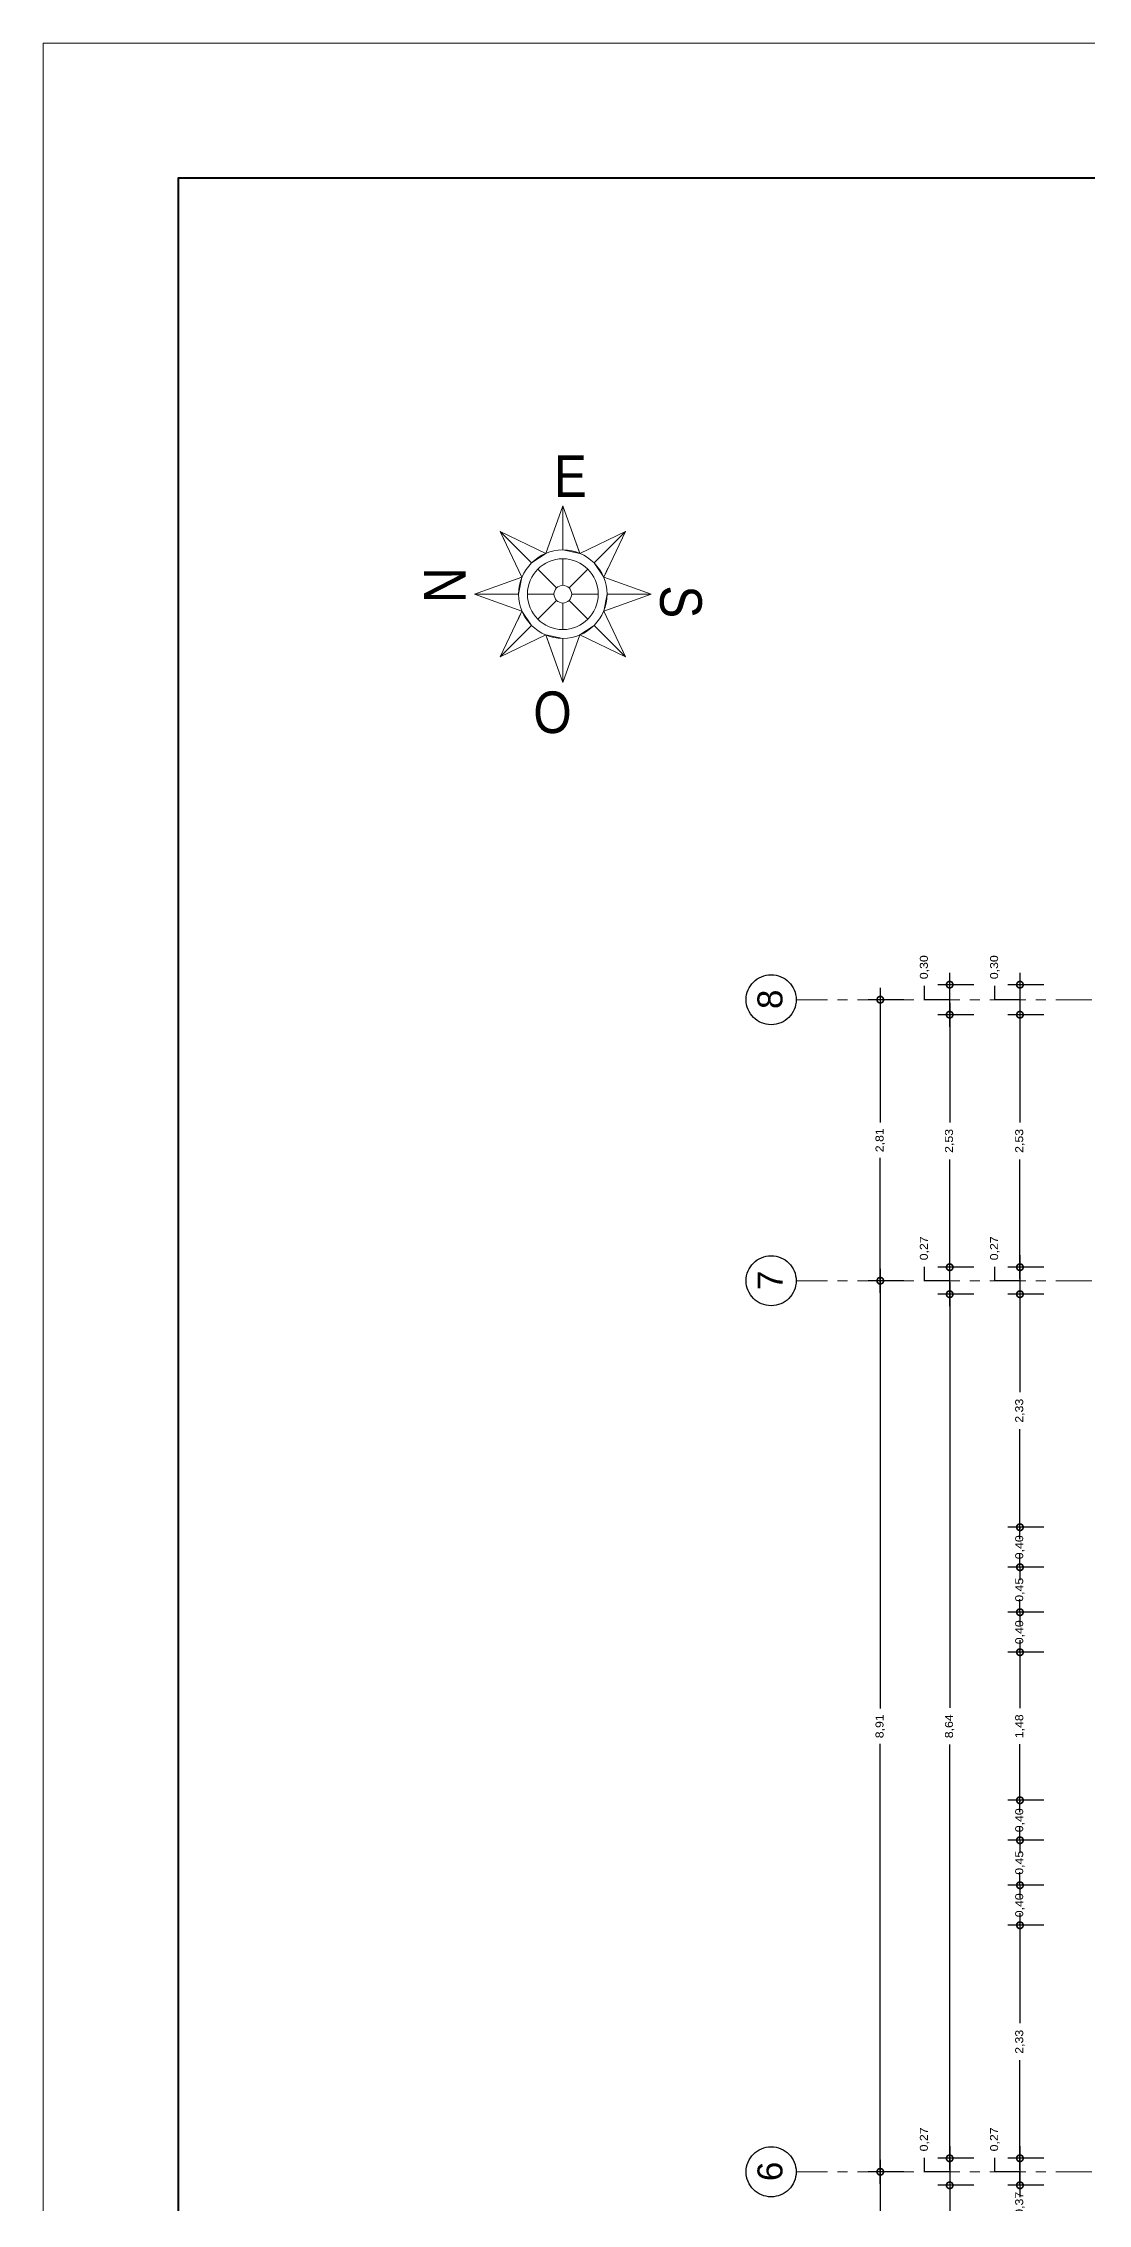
# Model space of a CAD drawing. Header units: millimetres. Extents: x -1459 to -1413, y -119 to 301.
# Drawn here: x -1459.03 to -1448.59, y -75.89 to -54.29 of the extents above; entities that cross this region are included whole.
import ezdxf

# ---------------------------------------------------------------- set-up
doc = ezdxf.new("R2010")
doc.units = ezdxf.units.MM
doc.linetypes.add('ACAD_ISO10W100', pattern=[18, 12, -3, 0, -3])
doc.linetypes.add('PTS_EXT', pattern=[999999, 0, -999999])
doc.layers.get('0').update_dxf_attribs({"lineweight": 0})
doc.layers.get('Defpoints').update_dxf_attribs({"lineweight": 5})
for name, color, linetype, lineweight in [('COTAS', 190, 'Continuous', 9), ('EJES', 2, 'ACAD_ISO10W100', 13), ('ROTULO', 7, 'Continuous', 5)]:
    doc.layers.add(name, color=color, linetype=linetype, lineweight=lineweight)
doc.styles.add('ARIAL DERECHO', font='arial.ttf', dxfattribs={"width": 1.1})
doc.styles.add('arial normal', font='arial.ttf', dxfattribs={"height": 0.25})
doc.styles.get("Standard").update_dxf_attribs({"font": 'arial.ttf'})
doc.dimstyles.new('COTAS 50 OK', dxfattribs={"dimtxt": 0.08, "dimasz": 0.13, "dimexe": 0.12, "dimexo": 0.2, "dimgap": 0.07, "dimtad": 0, "dimtih": 1, "dimtoh": 1, "dimzin": 0, "dimtxsty": 'ARIAL DERECHO', "dimblk": 'DOTSMALL', "dimcen": 0.15, "dimdle": 0.12, "dimadec": 0, "dimazin": 0, "dimtfac": 1, "dimtmove": 1, "dimatfit": 3, "dimfxl": 1, "dimtzin": 0, "dimarcsym": 0})

# ---------------------------------------------------------------- blocks, each defined once
blk = doc.blocks.new('_DotSmall')
at = {"color": 0, "linetype": 'ByBlock', "const_width": 0.5}
blk.add_lwpolyline([(-0.0625, 0, 1), (0.0625, 0, 1)], format="xyb", close=True, dxfattribs=at)
blk = doc.blocks.new('*D69')
at = {"layer": 'COTAS', "color": 0, "lineweight": -2}
for p, q in [((-1449.266, -75.315), (-1449.266, -75.825)), ((-1449.517, -75.57), (-1449.517, -75.43)), ((-1449.266, -75.57), (-1449.517, -75.57)), ((-1449.028, -75.435), (-1449.386, -75.435)), ((-1449.028, -75.705), (-1449.386, -75.705))]:
    blk.add_line(p, q, dxfattribs=at)
at = {"layer": 'Defpoints', "color": 0}
for p in [(-1448.828, -75.435), (-1449.266, -75.705), (-1448.828, -75.705)]:
    blk.add_point(p, dxfattribs=at)
at = {"layer": 'COTAS', "color": 0, "lineweight": -2, "xscale": 0.13, "yscale": 0.13, "zscale": 0.13}
for p, rotation in [((-1449.266, -75.435), 90), ((-1449.266, -75.705), 270)]:
    blk.add_blockref('_DotSmall', p, dxfattribs=dict(at, rotation=rotation))
at = {"layer": 'COTAS', "color": 0, "insert": (-1449.517, -75.246), "char_height": 0.08, "attachment_point": 5, "rotation": 90, "style": 'ARIAL DERECHO'}
blk.add_mtext('0,27', dxfattribs=at)
blk = doc.blocks.new('*D72')
at = {"layer": 'COTAS', "color": 0, "lineweight": -2}
for p, q in [((-1449.266, -75.705), (-1449.266, -75.575)), ((-1449.028, -75.705), (-1449.386, -75.705)), ((-1449.266, -75.705), (-1449.266, -75.706)), ((-1449.028, -76.075), (-1449.386, -76.075)), ((-1449.266, -76.075), (-1449.266, -76.074)), ((-1449.266, -76.075), (-1449.266, -76.205))]:
    blk.add_line(p, q, dxfattribs=at)
at = {"layer": 'Defpoints', "color": 0}
for p in [(-1449.266, -75.705), (-1448.828, -75.705), (-1448.828, -76.075)]:
    blk.add_point(p, dxfattribs=at)
at = {"layer": 'COTAS', "color": 0, "lineweight": -2, "xscale": 0.13, "yscale": 0.13, "zscale": 0.13}
for p, rotation in [((-1449.266, -75.705), 270), ((-1449.266, -76.075), 90)]:
    blk.add_blockref('_DotSmall', p, dxfattribs=dict(at, rotation=rotation))
at = {"layer": 'COTAS', "color": 0, "insert": (-1449.266, -75.89), "char_height": 0.08, "attachment_point": 5, "rotation": 90, "style": 'ARIAL DERECHO'}
blk.add_mtext('0,37', dxfattribs=at)
blk = doc.blocks.new('*D74')
at = {"layer": 'COTAS', "color": 0, "lineweight": -2}
for p, q in [((-1449.266, -72.255), (-1449.266, -72.125)), ((-1449.028, -72.255), (-1449.386, -72.255)), ((-1449.266, -72.255), (-1449.266, -72.296)), ((-1449.028, -72.705), (-1449.386, -72.705)), ((-1449.266, -72.705), (-1449.266, -72.665)), ((-1449.266, -72.705), (-1449.266, -72.835))]:
    blk.add_line(p, q, dxfattribs=at)
at = {"layer": 'Defpoints', "color": 0}
for p in [(-1448.828, -72.255), (-1449.266, -72.705), (-1448.828, -72.705)]:
    blk.add_point(p, dxfattribs=at)
at = {"layer": 'COTAS', "color": 0, "lineweight": -2, "xscale": 0.13, "yscale": 0.13, "zscale": 0.13}
for p, rotation in [((-1449.266, -72.255), 270), ((-1449.266, -72.705), 90)]:
    blk.add_blockref('_DotSmall', p, dxfattribs=dict(at, rotation=rotation))
at = {"layer": 'COTAS', "color": 0, "insert": (-1449.266, -72.48), "char_height": 0.08, "attachment_point": 5, "rotation": 90, "style": 'ARIAL DERECHO'}
blk.add_mtext('0,45', dxfattribs=at)
blk = doc.blocks.new('*D75')
at = {"layer": 'COTAS', "color": 0, "lineweight": -2}
for p, q in [((-1449.266, -72.705), (-1449.266, -72.575)), ((-1449.028, -72.705), (-1449.386, -72.705)), ((-1449.266, -72.705), (-1449.266, -72.721)), ((-1449.028, -73.105), (-1449.386, -73.105)), ((-1449.266, -73.105), (-1449.266, -73.089)), ((-1449.266, -73.105), (-1449.266, -73.235))]:
    blk.add_line(p, q, dxfattribs=at)
at = {"layer": 'Defpoints', "color": 0}
for p in [(-1448.828, -72.705), (-1449.266, -73.105), (-1448.828, -73.105)]:
    blk.add_point(p, dxfattribs=at)
at = {"layer": 'COTAS', "color": 0, "lineweight": -2, "xscale": 0.13, "yscale": 0.13, "zscale": 0.13}
for p, rotation in [((-1449.266, -72.705), 270), ((-1449.266, -73.105), 90)]:
    blk.add_blockref('_DotSmall', p, dxfattribs=dict(at, rotation=rotation))
at = {"layer": 'COTAS', "color": 0, "insert": (-1449.266, -72.905), "char_height": 0.08, "attachment_point": 5, "rotation": 90, "style": 'ARIAL DERECHO'}
blk.add_mtext('0,40', dxfattribs=at)
blk = doc.blocks.new('*D76')
at = {"layer": 'COTAS', "color": 0, "lineweight": -2}
for p, q in [((-1449.266, -72.985), (-1449.266, -74.085)), ((-1449.028, -73.105), (-1449.386, -73.105)), ((-1449.266, -75.555), (-1449.266, -74.455)), ((-1449.028, -75.435), (-1449.386, -75.435))]:
    blk.add_line(p, q, dxfattribs=at)
at = {"layer": 'Defpoints', "color": 0}
for p in [(-1448.828, -73.105), (-1449.266, -75.435), (-1448.828, -75.435)]:
    blk.add_point(p, dxfattribs=at)
at = {"layer": 'COTAS', "color": 0, "lineweight": -2, "xscale": 0.13, "yscale": 0.13, "zscale": 0.13}
for p, rotation in [((-1449.266, -73.105), 90), ((-1449.266, -75.435), 270)]:
    blk.add_blockref('_DotSmall', p, dxfattribs=dict(at, rotation=rotation))
at = {"layer": 'COTAS', "color": 0, "insert": (-1449.266, -74.27), "char_height": 0.08, "attachment_point": 5, "rotation": 90, "style": 'ARIAL DERECHO'}
blk.add_mtext('2,33', dxfattribs=at)
blk = doc.blocks.new('*D77')
at = {"layer": 'COTAS', "color": 0, "lineweight": -2}
for p, q in [((-1449.266, -71.855), (-1449.266, -71.725)), ((-1449.028, -71.855), (-1449.386, -71.855)), ((-1449.266, -71.855), (-1449.266, -71.871)), ((-1449.028, -72.255), (-1449.386, -72.255)), ((-1449.266, -72.255), (-1449.266, -72.239)), ((-1449.266, -72.255), (-1449.266, -72.385))]:
    blk.add_line(p, q, dxfattribs=at)
at = {"layer": 'Defpoints', "color": 0}
for p in [(-1448.828, -71.855), (-1449.266, -72.255), (-1448.828, -72.255)]:
    blk.add_point(p, dxfattribs=at)
at = {"layer": 'COTAS', "color": 0, "lineweight": -2, "xscale": 0.13, "yscale": 0.13, "zscale": 0.13}
for p, rotation in [((-1449.266, -71.855), 270), ((-1449.266, -72.255), 90)]:
    blk.add_blockref('_DotSmall', p, dxfattribs=dict(at, rotation=rotation))
at = {"layer": 'COTAS', "color": 0, "insert": (-1449.266, -72.055), "char_height": 0.08, "attachment_point": 5, "rotation": 90, "style": 'ARIAL DERECHO'}
blk.add_mtext('0,40', dxfattribs=at)
blk = doc.blocks.new('*D78')
at = {"layer": 'COTAS', "color": 0, "lineweight": -2}
for p, q in [((-1449.028, -69.125), (-1449.386, -69.125)), ((-1449.266, -69.125), (-1449.266, -68.995)), ((-1449.266, -69.125), (-1449.266, -69.14)), ((-1449.028, -69.525), (-1449.386, -69.525)), ((-1449.266, -69.525), (-1449.266, -69.509)), ((-1449.266, -69.525), (-1449.266, -69.655))]:
    blk.add_line(p, q, dxfattribs=at)
at = {"layer": 'Defpoints', "color": 0}
for p in [(-1448.828, -69.125), (-1449.266, -69.525), (-1448.828, -69.525)]:
    blk.add_point(p, dxfattribs=at)
at = {"layer": 'COTAS', "color": 0, "lineweight": -2, "xscale": 0.13, "yscale": 0.13, "zscale": 0.13}
for p, rotation in [((-1449.266, -69.125), 270), ((-1449.266, -69.525), 90)]:
    blk.add_blockref('_DotSmall', p, dxfattribs=dict(at, rotation=rotation))
at = {"layer": 'COTAS', "color": 0, "insert": (-1449.266, -69.325), "char_height": 0.08, "attachment_point": 5, "rotation": 90, "style": 'ARIAL DERECHO'}
blk.add_mtext('0,40', dxfattribs=at)
blk = doc.blocks.new('*D79')
at = {"layer": 'COTAS', "color": 0, "lineweight": -2}
for p, q in [((-1449.028, -69.975), (-1449.386, -69.975)), ((-1449.266, -69.975), (-1449.266, -69.845)), ((-1449.266, -69.975), (-1449.266, -69.99)), ((-1449.028, -70.375), (-1449.386, -70.375)), ((-1449.266, -70.375), (-1449.266, -70.359)), ((-1449.266, -70.375), (-1449.266, -70.505))]:
    blk.add_line(p, q, dxfattribs=at)
at = {"layer": 'Defpoints', "color": 0}
for p in [(-1448.828, -69.975), (-1449.266, -70.375), (-1448.828, -70.375)]:
    blk.add_point(p, dxfattribs=at)
at = {"layer": 'COTAS', "color": 0, "lineweight": -2, "xscale": 0.13, "yscale": 0.13, "zscale": 0.13}
for p, rotation in [((-1449.266, -69.975), 270), ((-1449.266, -70.375), 90)]:
    blk.add_blockref('_DotSmall', p, dxfattribs=dict(at, rotation=rotation))
at = {"layer": 'COTAS', "color": 0, "insert": (-1449.266, -70.175), "char_height": 0.08, "attachment_point": 5, "rotation": 90, "style": 'ARIAL DERECHO'}
blk.add_mtext('0,40', dxfattribs=at)
blk = doc.blocks.new('*D80')
at = {"layer": 'COTAS', "color": 0, "lineweight": -2}
for p, q in [((-1449.028, -70.375), (-1449.386, -70.375)), ((-1449.266, -70.255), (-1449.266, -70.935)), ((-1449.266, -71.975), (-1449.266, -71.295)), ((-1449.028, -71.855), (-1449.386, -71.855))]:
    blk.add_line(p, q, dxfattribs=at)
at = {"layer": 'Defpoints', "color": 0}
for p in [(-1448.828, -70.375), (-1449.266, -71.855), (-1448.828, -71.855)]:
    blk.add_point(p, dxfattribs=at)
at = {"layer": 'COTAS', "color": 0, "lineweight": -2, "xscale": 0.13, "yscale": 0.13, "zscale": 0.13}
for p, rotation in [((-1449.266, -70.375), 90), ((-1449.266, -71.855), 270)]:
    blk.add_blockref('_DotSmall', p, dxfattribs=dict(at, rotation=rotation))
at = {"layer": 'COTAS', "color": 0, "insert": (-1449.266, -71.115), "char_height": 0.08, "attachment_point": 5, "rotation": 90, "style": 'ARIAL DERECHO'}
blk.add_mtext('1,48', dxfattribs=at)
blk = doc.blocks.new('*D81')
at = {"layer": 'COTAS', "color": 0, "lineweight": -2}
for p, q in [((-1449.266, -66.675), (-1449.266, -67.775)), ((-1449.028, -66.795), (-1449.386, -66.795)), ((-1449.266, -69.245), (-1449.266, -68.145)), ((-1449.028, -69.125), (-1449.386, -69.125))]:
    blk.add_line(p, q, dxfattribs=at)
at = {"layer": 'Defpoints', "color": 0}
for p in [(-1448.828, -66.795), (-1449.266, -69.125), (-1448.828, -69.125)]:
    blk.add_point(p, dxfattribs=at)
at = {"layer": 'COTAS', "color": 0, "lineweight": -2, "xscale": 0.13, "yscale": 0.13, "zscale": 0.13}
for p, rotation in [((-1449.266, -66.795), 90), ((-1449.266, -69.125), 270)]:
    blk.add_blockref('_DotSmall', p, dxfattribs=dict(at, rotation=rotation))
at = {"layer": 'COTAS', "color": 0, "insert": (-1449.266, -67.96), "char_height": 0.08, "attachment_point": 5, "rotation": 90, "style": 'ARIAL DERECHO'}
blk.add_mtext('2,33', dxfattribs=at)
blk = doc.blocks.new('*D82')
at = {"layer": 'COTAS', "color": 0, "lineweight": -2}
for p, q in [((-1449.517, -66.66), (-1449.517, -66.52)), ((-1449.028, -66.525), (-1449.386, -66.525)), ((-1449.266, -66.405), (-1449.266, -66.915)), ((-1449.266, -66.66), (-1449.517, -66.66)), ((-1449.028, -66.795), (-1449.386, -66.795))]:
    blk.add_line(p, q, dxfattribs=at)
at = {"layer": 'Defpoints', "color": 0}
for p in [(-1448.828, -66.525), (-1449.266, -66.795), (-1448.828, -66.795)]:
    blk.add_point(p, dxfattribs=at)
at = {"layer": 'COTAS', "color": 0, "lineweight": -2, "xscale": 0.13, "yscale": 0.13, "zscale": 0.13}
for p, rotation in [((-1449.266, -66.525), 90), ((-1449.266, -66.795), 270)]:
    blk.add_blockref('_DotSmall', p, dxfattribs=dict(at, rotation=rotation))
at = {"layer": 'COTAS', "color": 0, "insert": (-1449.517, -66.336), "char_height": 0.08, "attachment_point": 5, "rotation": 90, "style": 'ARIAL DERECHO'}
blk.add_mtext('0,27', dxfattribs=at)
blk = doc.blocks.new('*D83')
at = {"layer": 'COTAS', "color": 0, "lineweight": -2}
for p, q in [((-1449.028, -69.525), (-1449.386, -69.525)), ((-1449.266, -69.525), (-1449.266, -69.395)), ((-1449.266, -69.525), (-1449.266, -69.565)), ((-1449.028, -69.975), (-1449.386, -69.975)), ((-1449.266, -69.975), (-1449.266, -69.934)), ((-1449.266, -69.975), (-1449.266, -70.105))]:
    blk.add_line(p, q, dxfattribs=at)
at = {"layer": 'Defpoints', "color": 0}
for p in [(-1448.828, -69.525), (-1449.266, -69.975), (-1448.828, -69.975)]:
    blk.add_point(p, dxfattribs=at)
at = {"layer": 'COTAS', "color": 0, "lineweight": -2, "xscale": 0.13, "yscale": 0.13, "zscale": 0.13}
for p, rotation in [((-1449.266, -69.525), 270), ((-1449.266, -69.975), 90)]:
    blk.add_blockref('_DotSmall', p, dxfattribs=dict(at, rotation=rotation))
at = {"layer": 'COTAS', "color": 0, "insert": (-1449.266, -69.75), "char_height": 0.08, "attachment_point": 5, "rotation": 90, "style": 'ARIAL DERECHO'}
blk.add_mtext('0,45', dxfattribs=at)
blk = doc.blocks.new('*D84')
at = {"layer": 'COTAS', "color": 0, "lineweight": -2}
for p, q in [((-1449.517, -63.85), (-1449.517, -63.71)), ((-1449.028, -63.7), (-1449.386, -63.7)), ((-1449.266, -63.58), (-1449.266, -64.12)), ((-1449.266, -63.85), (-1449.517, -63.85)), ((-1449.028, -64), (-1449.386, -64))]:
    blk.add_line(p, q, dxfattribs=at)
at = {"layer": 'Defpoints', "color": 0}
for p in [(-1448.828, -63.7), (-1449.266, -64), (-1448.828, -64)]:
    blk.add_point(p, dxfattribs=at)
at = {"layer": 'COTAS', "color": 0, "lineweight": -2, "xscale": 0.13, "yscale": 0.13, "zscale": 0.13}
for p, rotation in [((-1449.266, -63.7), 90), ((-1449.266, -64), 270)]:
    blk.add_blockref('_DotSmall', p, dxfattribs=dict(at, rotation=rotation))
at = {"layer": 'COTAS', "color": 0, "insert": (-1449.517, -63.525), "char_height": 0.08, "attachment_point": 5, "rotation": 90, "style": 'ARIAL DERECHO'}
blk.add_mtext('0,30', dxfattribs=at)
blk = doc.blocks.new('*D85')
at = {"layer": 'COTAS', "color": 0, "lineweight": -2}
for p, q in [((-1449.266, -63.88), (-1449.266, -65.077)), ((-1449.028, -64), (-1449.386, -64)), ((-1449.266, -66.645), (-1449.266, -65.447)), ((-1449.028, -66.525), (-1449.386, -66.525))]:
    blk.add_line(p, q, dxfattribs=at)
at = {"layer": 'Defpoints', "color": 0}
for p in [(-1448.828, -64), (-1449.266, -66.525), (-1448.828, -66.525)]:
    blk.add_point(p, dxfattribs=at)
at = {"layer": 'COTAS', "color": 0, "lineweight": -2, "xscale": 0.13, "yscale": 0.13, "zscale": 0.13}
for p, rotation in [((-1449.266, -64), 90), ((-1449.266, -66.525), 270)]:
    blk.add_blockref('_DotSmall', p, dxfattribs=dict(at, rotation=rotation))
at = {"layer": 'COTAS', "color": 0, "insert": (-1449.266, -65.262), "char_height": 0.08, "attachment_point": 5, "rotation": 90, "style": 'ARIAL DERECHO'}
blk.add_mtext('2,53', dxfattribs=at)
blk = doc.blocks.new('*D86')
at = {"layer": 'COTAS', "color": 0, "lineweight": -2}
for p, q in [((-1450.219, -66.66), (-1450.219, -66.52)), ((-1449.728, -66.525), (-1450.088, -66.525)), ((-1449.968, -66.915), (-1449.968, -66.405)), ((-1449.968, -66.66), (-1450.219, -66.66)), ((-1449.728, -66.795), (-1450.088, -66.795))]:
    blk.add_line(p, q, dxfattribs=at)
at = {"layer": 'Defpoints', "color": 0}
for p in [(-1449.968, -66.525), (-1449.528, -66.525), (-1449.528, -66.795)]:
    blk.add_point(p, dxfattribs=at)
at = {"layer": 'COTAS', "color": 0, "lineweight": -2, "xscale": 0.13, "yscale": 0.13, "zscale": 0.13}
for p, rotation in [((-1449.968, -66.525), 90), ((-1449.968, -66.795), 270)]:
    blk.add_blockref('_DotSmall', p, dxfattribs=dict(at, rotation=rotation))
at = {"layer": 'COTAS', "color": 0, "insert": (-1450.219, -66.336), "char_height": 0.08, "attachment_point": 5, "rotation": 90, "style": 'ARIAL DERECHO'}
blk.add_mtext('0,27', dxfattribs=at)
blk = doc.blocks.new('*D87')
at = {"layer": 'COTAS', "color": 0, "lineweight": -2}
for p, q in [((-1450.219, -63.85), (-1450.219, -63.71)), ((-1449.728, -63.7), (-1450.088, -63.7)), ((-1449.968, -64.12), (-1449.968, -63.58)), ((-1449.968, -63.85), (-1450.219, -63.85)), ((-1449.728, -64), (-1450.088, -64))]:
    blk.add_line(p, q, dxfattribs=at)
at = {"layer": 'Defpoints', "color": 0}
for p in [(-1449.968, -63.7), (-1449.528, -63.7), (-1449.528, -64)]:
    blk.add_point(p, dxfattribs=at)
at = {"layer": 'COTAS', "color": 0, "lineweight": -2, "xscale": 0.13, "yscale": 0.13, "zscale": 0.13}
for p, rotation in [((-1449.968, -63.7), 90), ((-1449.968, -64), 270)]:
    blk.add_blockref('_DotSmall', p, dxfattribs=dict(at, rotation=rotation))
at = {"layer": 'COTAS', "color": 0, "insert": (-1450.219, -63.525), "char_height": 0.08, "attachment_point": 5, "rotation": 90, "style": 'ARIAL DERECHO'}
blk.add_mtext('0,30', dxfattribs=at)
blk = doc.blocks.new('*D98')
at = {"layer": 'COTAS', "color": 0, "lineweight": -2}
for p, q in [((-1449.968, -75.585), (-1449.968, -77.368)), ((-1449.728, -75.705), (-1450.088, -75.705)), ((-1449.968, -79.52), (-1449.968, -77.737)), ((-1449.728, -79.4), (-1450.088, -79.4))]:
    blk.add_line(p, q, dxfattribs=at)
at = {"layer": 'Defpoints', "color": 0}
for p in [(-1449.528, -75.705), (-1449.968, -79.4), (-1449.528, -79.4)]:
    blk.add_point(p, dxfattribs=at)
at = {"layer": 'COTAS', "color": 0, "lineweight": -2, "xscale": 0.13, "yscale": 0.13, "zscale": 0.13}
for p, rotation in [((-1449.968, -75.705), 90), ((-1449.968, -79.4), 270)]:
    blk.add_blockref('_DotSmall', p, dxfattribs=dict(at, rotation=rotation))
at = {"layer": 'COTAS', "color": 0, "insert": (-1449.968, -77.552), "char_height": 0.08, "attachment_point": 5, "rotation": 90, "style": 'ARIAL DERECHO'}
blk.add_mtext('3,69', dxfattribs=at)
blk = doc.blocks.new('*D99')
at = {"layer": 'COTAS', "color": 0, "lineweight": -2}
for p, q in [((-1449.968, -63.88), (-1449.968, -65.077)), ((-1449.728, -64), (-1450.088, -64)), ((-1449.968, -66.645), (-1449.968, -65.447)), ((-1449.728, -66.525), (-1450.088, -66.525))]:
    blk.add_line(p, q, dxfattribs=at)
at = {"layer": 'Defpoints', "color": 0}
for p in [(-1449.528, -64), (-1449.968, -66.525), (-1449.528, -66.525)]:
    blk.add_point(p, dxfattribs=at)
at = {"layer": 'COTAS', "color": 0, "lineweight": -2, "xscale": 0.13, "yscale": 0.13, "zscale": 0.13}
for p, rotation in [((-1449.968, -64), 90), ((-1449.968, -66.525), 270)]:
    blk.add_blockref('_DotSmall', p, dxfattribs=dict(at, rotation=rotation))
at = {"layer": 'COTAS', "color": 0, "insert": (-1449.968, -65.262), "char_height": 0.08, "attachment_point": 5, "rotation": 90, "style": 'ARIAL DERECHO'}
blk.add_mtext('2,53', dxfattribs=at)
blk = doc.blocks.new('*D100')
at = {"layer": 'COTAS', "color": 0, "lineweight": -2}
for p, q in [((-1450.428, -75.57), (-1450.782, -75.57)), ((-1450.662, -75.45), (-1450.662, -76.7)), ((-1450.662, -78.32), (-1450.662, -77.07)), ((-1450.428, -78.2), (-1450.782, -78.2))]:
    blk.add_line(p, q, dxfattribs=at)
at = {"layer": 'Defpoints', "color": 0}
for p in [(-1450.228, -75.57), (-1450.662, -78.2), (-1450.228, -78.2)]:
    blk.add_point(p, dxfattribs=at)
at = {"layer": 'COTAS', "color": 0, "lineweight": -2, "xscale": 0.13, "yscale": 0.13, "zscale": 0.13}
for p, rotation in [((-1450.662, -75.57), 90), ((-1450.662, -78.2), 270)]:
    blk.add_blockref('_DotSmall', p, dxfattribs=dict(at, rotation=rotation))
at = {"layer": 'COTAS', "color": 0, "insert": (-1450.662, -76.885), "char_height": 0.08, "attachment_point": 5, "rotation": 90, "style": 'ARIAL DERECHO'}
blk.add_mtext('2,63', dxfattribs=at)
blk = doc.blocks.new('*D101')
at = {"layer": 'COTAS', "color": 0, "lineweight": -2}
for p, q in [((-1450.662, -66.54), (-1450.662, -70.939)), ((-1450.428, -66.66), (-1450.782, -66.66)), ((-1450.662, -75.69), (-1450.662, -71.291)), ((-1450.428, -75.57), (-1450.782, -75.57))]:
    blk.add_line(p, q, dxfattribs=at)
at = {"layer": 'Defpoints', "color": 0}
for p in [(-1450.228, -66.66), (-1450.662, -75.57), (-1450.228, -75.57)]:
    blk.add_point(p, dxfattribs=at)
at = {"layer": 'COTAS', "color": 0, "lineweight": -2, "xscale": 0.13, "yscale": 0.13, "zscale": 0.13}
for p, rotation in [((-1450.662, -66.66), 90), ((-1450.662, -75.57), 270)]:
    blk.add_blockref('_DotSmall', p, dxfattribs=dict(at, rotation=rotation))
at = {"layer": 'COTAS', "color": 0, "insert": (-1450.662, -71.115), "char_height": 0.08, "attachment_point": 5, "rotation": 90, "style": 'ARIAL DERECHO'}
blk.add_mtext('8,91', dxfattribs=at)
blk = doc.blocks.new('*D102')
at = {"layer": 'COTAS', "color": 0, "lineweight": -2}
for p, q in [((-1449.968, -75.315), (-1449.968, -75.825)), ((-1450.219, -75.57), (-1450.219, -75.43)), ((-1449.968, -75.57), (-1450.219, -75.57)), ((-1449.728, -75.435), (-1450.088, -75.435)), ((-1449.728, -75.705), (-1450.088, -75.705))]:
    blk.add_line(p, q, dxfattribs=at)
at = {"layer": 'Defpoints', "color": 0}
for p in [(-1449.528, -75.435), (-1449.968, -75.705), (-1449.528, -75.705)]:
    blk.add_point(p, dxfattribs=at)
at = {"layer": 'COTAS', "color": 0, "lineweight": -2, "xscale": 0.13, "yscale": 0.13, "zscale": 0.13}
for p, rotation in [((-1449.968, -75.435), 90), ((-1449.968, -75.705), 270)]:
    blk.add_blockref('_DotSmall', p, dxfattribs=dict(at, rotation=rotation))
at = {"layer": 'COTAS', "color": 0, "insert": (-1450.219, -75.246), "char_height": 0.08, "attachment_point": 5, "rotation": 90, "style": 'ARIAL DERECHO'}
blk.add_mtext('0,27', dxfattribs=at)
blk = doc.blocks.new('*D103')
at = {"layer": 'COTAS', "color": 0, "lineweight": -2}
for p, q in [((-1449.968, -66.675), (-1449.968, -70.931)), ((-1449.728, -66.795), (-1450.088, -66.795)), ((-1449.968, -75.555), (-1449.968, -71.299)), ((-1449.728, -75.435), (-1450.088, -75.435))]:
    blk.add_line(p, q, dxfattribs=at)
at = {"layer": 'Defpoints', "color": 0}
for p in [(-1449.528, -66.795), (-1449.968, -75.435), (-1449.528, -75.435)]:
    blk.add_point(p, dxfattribs=at)
at = {"layer": 'COTAS', "color": 0, "lineweight": -2, "xscale": 0.13, "yscale": 0.13, "zscale": 0.13}
for p, rotation in [((-1449.968, -66.795), 90), ((-1449.968, -75.435), 270)]:
    blk.add_blockref('_DotSmall', p, dxfattribs=dict(at, rotation=rotation))
at = {"layer": 'COTAS', "color": 0, "insert": (-1449.968, -71.115), "char_height": 0.08, "attachment_point": 5, "rotation": 90, "style": 'ARIAL DERECHO'}
blk.add_mtext('8,64', dxfattribs=at)
blk = doc.blocks.new('*D104')
at = {"layer": 'COTAS', "color": 0, "lineweight": -2}
for p, q in [((-1450.662, -63.73), (-1450.662, -65.078)), ((-1450.428, -63.85), (-1450.782, -63.85)), ((-1450.662, -66.78), (-1450.662, -65.431)), ((-1450.428, -66.66), (-1450.782, -66.66))]:
    blk.add_line(p, q, dxfattribs=at)
at = {"layer": 'Defpoints', "color": 0}
for p in [(-1450.228, -63.85), (-1450.662, -66.66), (-1450.228, -66.66)]:
    blk.add_point(p, dxfattribs=at)
at = {"layer": 'COTAS', "color": 0, "lineweight": -2, "xscale": 0.13, "yscale": 0.13, "zscale": 0.13}
for p, rotation in [((-1450.662, -63.85), 90), ((-1450.662, -66.66), 270)]:
    blk.add_blockref('_DotSmall', p, dxfattribs=dict(at, rotation=rotation))
at = {"layer": 'COTAS', "color": 0, "insert": (-1450.662, -65.255), "char_height": 0.08, "attachment_point": 5, "rotation": 90, "style": 'ARIAL DERECHO'}
blk.add_mtext('2,81', dxfattribs=at)
blk = doc.blocks.new('NORT')
at = {"linetype": 'Continuous'}
for p, q in [((523.617, 49.617), (523.747, 49.983)), ((523.433, 49.433), (523.266, 49.784)), ((523.877, 49.617), (524.228, 49.784)), ((523.747, 49.371), (523.747, 49.575)), ((523.699, 49.351), (523.555, 49.495)), ((523.795, 49.351), (523.94, 49.495)), ((524.061, 49.433), (524.427, 49.303)), ((523.433, 49.173), (523.067, 49.303)), ((523.679, 49.303), (523.475, 49.303)), ((523.699, 49.255), (523.555, 49.11)), ((523.747, 49.235), (523.747, 49.031)), ((523.94, 49.11), (523.795, 49.255)), ((523.815, 49.303), (524.019, 49.303)), ((524.061, 49.173), (524.228, 48.822)), ((523.617, 48.989), (523.266, 48.822)), ((523.877, 48.989), (523.747, 48.623))]:
    blk.add_line(p, q, dxfattribs=at)
at = {"linetype": 'PTS_EXT'}
blk.add_lwpolyline([(523.747, 49.983), (523.617, 49.617), (523.266, 49.784), (523.433, 49.433), (523.067, 49.303), (523.433, 49.173), (523.266, 48.822), (523.617, 48.989), (523.747, 48.623), (523.877, 48.989), (524.228, 48.822), (524.061, 49.173), (524.427, 49.303), (524.061, 49.433), (524.228, 49.784), (523.877, 49.617)], close=True, dxfattribs=at)
at = {"linetype": 'Continuous'}
for points in [[(523.747, 49.983), (523.747, 49.643), (523.877, 49.617), (523.747, 49.983)], [(523.266, 49.784), (523.507, 49.543), (523.617, 49.617), (523.266, 49.784)], [(524.228, 49.784), (523.988, 49.543), (524.061, 49.433), (524.228, 49.784)], [(523.067, 49.303), (523.407, 49.303), (523.433, 49.433), (523.067, 49.303)], [(524.427, 49.303), (524.087, 49.303), (524.061, 49.173), (524.427, 49.303)], [(523.266, 48.822), (523.507, 49.062), (523.433, 49.173), (523.266, 48.822)], [(524.228, 48.822), (523.988, 49.062), (523.877, 48.989), (524.228, 48.822)], [(523.747, 48.623), (523.747, 48.963), (523.617, 48.989), (523.747, 48.623)]]:
    blk.add_lwpolyline(points, close=True, dxfattribs=at)
for radius in [0.34, 0.272, 0.068]:
    blk.add_circle((523.747, 49.303), radius, dxfattribs=at)
at = {"linetype": 'Continuous', "width": 0.85}
for s, rotation, p in [('N', 0, (523.679, 50.051)), ('O', 90, (522.999, 49.235)), ('E', 270, (524.495, 49.371)), ('S', 180, (523.815, 48.555))]:
    blk.add_text(s, height=0.32, rotation=rotation, dxfattribs=at).set_placement(p)

msp = doc.modelspace()

# ---------------------------------------------------------------- linework, layer by layer
at = {"layer": 'EJES', "ltscale": 0.03}
for p, q in [((-1427.428, -63.85), (-1451.503, -63.85)), ((-1427.428, -66.66), (-1451.503, -66.66)), ((-1427.428, -75.57), (-1451.503, -75.57))]:
    msp.add_line(p, q, dxfattribs=at)
at = {"layer": 'EJES', "lineweight": 30}
for centre in [(-1451.753, -63.85), (-1451.753, -66.66), (-1451.753, -75.57)]:
    msp.add_circle(centre, 0.25, dxfattribs=at)
at = {"layer": 'ROTULO'}
msp.add_lwpolyline([(-1413.278, -118.786), (-1413.278, -54.286), (-1459.028, -54.286), (-1459.028, -118.786)], close=True, dxfattribs=at)
at = {"layer": 'ROTULO', "lineweight": 40}
msp.add_lwpolyline([(-1414.628, -117.436), (-1414.628, -55.636), (-1457.678, -55.636), (-1457.678, -117.436)], close=True, dxfattribs=at)

# ---------------------------------------------------------------- block references
at = {"xscale": 1.3, "yscale": 1.3, "zscale": 1.3, "rotation": 90}
msp.add_blockref('NORT', (-1389.741, -740.666), dxfattribs=at)

# ---------------------------------------------------------------- texts
at = {"layer": 'EJES', "linetype": 'Continuous', "char_height": 0.25, "width": 0.309, "attachment_point": 5, "rotation": 90, "style": 'arial normal'}
for s, insert in [('8', (-1451.763, -63.846)), ('7', (-1451.763, -66.656)), ('6', (-1451.763, -75.566))]:
    msp.add_mtext(s, dxfattribs=dict(at, insert=insert))

# ---------------------------------------------------------------- dimensions: what is measured, and where the dimension line sits
at = {"layer": 'COTAS'}
for base, p1, p2, picture, middle in [((-1449.968, -63.7), (-1449.528, -64), (-1449.528, -63.7), '*D87', (-1450.219, -63.64)), ((-1449.266, -64), (-1448.828, -63.7), (-1448.828, -64), '*D84', (-1449.517, -63.64)), ((-1450.662, -66.66), (-1450.228, -63.85), (-1450.228, -66.66), '*D104', (-1450.662, -65.255)), ((-1449.96791393, -66.524520554), (-1449.528038982, -63.999520554), (-1449.528038982, -66.524520554), '*D99', (-1449.96791393, -65.262020554)), ((-1449.266109401, -66.524520554), (-1448.828038982, -63.999520554), (-1448.828038982, -66.524520554), '*D85', (-1449.266109401, -65.262020554)), ((-1449.968, -66.525), (-1449.528, -66.795), (-1449.528, -66.525), '*D86', (-1450.219, -66.45)), ((-1449.266, -66.795), (-1448.828, -66.525), (-1448.828, -66.795), '*D82', (-1449.517, -66.45)), ((-1450.662, -75.57), (-1450.228, -66.66), (-1450.228, -75.57), '*D101', (-1450.662, -71.115)), ((-1449.968, -75.435), (-1449.528, -66.795), (-1449.528, -75.435), '*D103', (-1449.968, -71.115)), ((-1449.266, -69.125), (-1448.828, -66.795), (-1448.828, -69.125), '*D81', (-1449.266, -67.96)), ((-1449.266, -69.525), (-1448.828, -69.125), (-1448.828, -69.525), '*D78', (-1449.266, -69.325)), ((-1449.266, -69.975), (-1448.828, -69.525), (-1448.828, -69.975), '*D83', (-1449.266, -69.75)), ((-1449.266, -70.375), (-1448.828, -69.975), (-1448.828, -70.375), '*D79', (-1449.266, -70.175)), ((-1449.266, -71.855), (-1448.828, -70.375), (-1448.828, -71.855), '*D80', (-1449.266, -71.115)), ((-1449.266, -72.255), (-1448.828, -71.855), (-1448.828, -72.255), '*D77', (-1449.266, -72.055)), ((-1449.266, -72.705), (-1448.828, -72.255), (-1448.828, -72.705), '*D74', (-1449.266, -72.48)), ((-1449.266, -73.105), (-1448.828, -72.705), (-1448.828, -73.105), '*D75', (-1449.266, -72.905)), ((-1449.266, -75.435), (-1448.828, -73.105), (-1448.828, -75.435), '*D76', (-1449.266, -74.27)), ((-1449.968, -75.705), (-1449.528, -75.435), (-1449.528, -75.705), '*D102', (-1450.219, -75.36)), ((-1449.266, -75.705), (-1448.828, -75.435), (-1448.828, -75.705), '*D69', (-1449.517, -75.36)), ((-1450.662, -78.2), (-1450.228, -75.57), (-1450.228, -78.2), '*D100', (-1450.662, -76.885)), ((-1449.9679, -79.3995), (-1449.528, -75.7053), (-1449.528, -79.3995), '*D98', (-1449.9679, -77.5524)), ((-1449.266, -75.705), (-1448.828, -76.075), (-1448.828, -75.705), '*D72', (-1449.266, -75.89))]:
    dim = msp.add_linear_dim(base=base, p1=p1, p2=p2, angle=90, dimstyle='COTAS 50 OK', dxfattribs=at)
    dim.commit()
    dim.dimension.update_dxf_attribs({"geometry": picture, "text_midpoint": middle})

doc.saveas('drawing.dxf')
